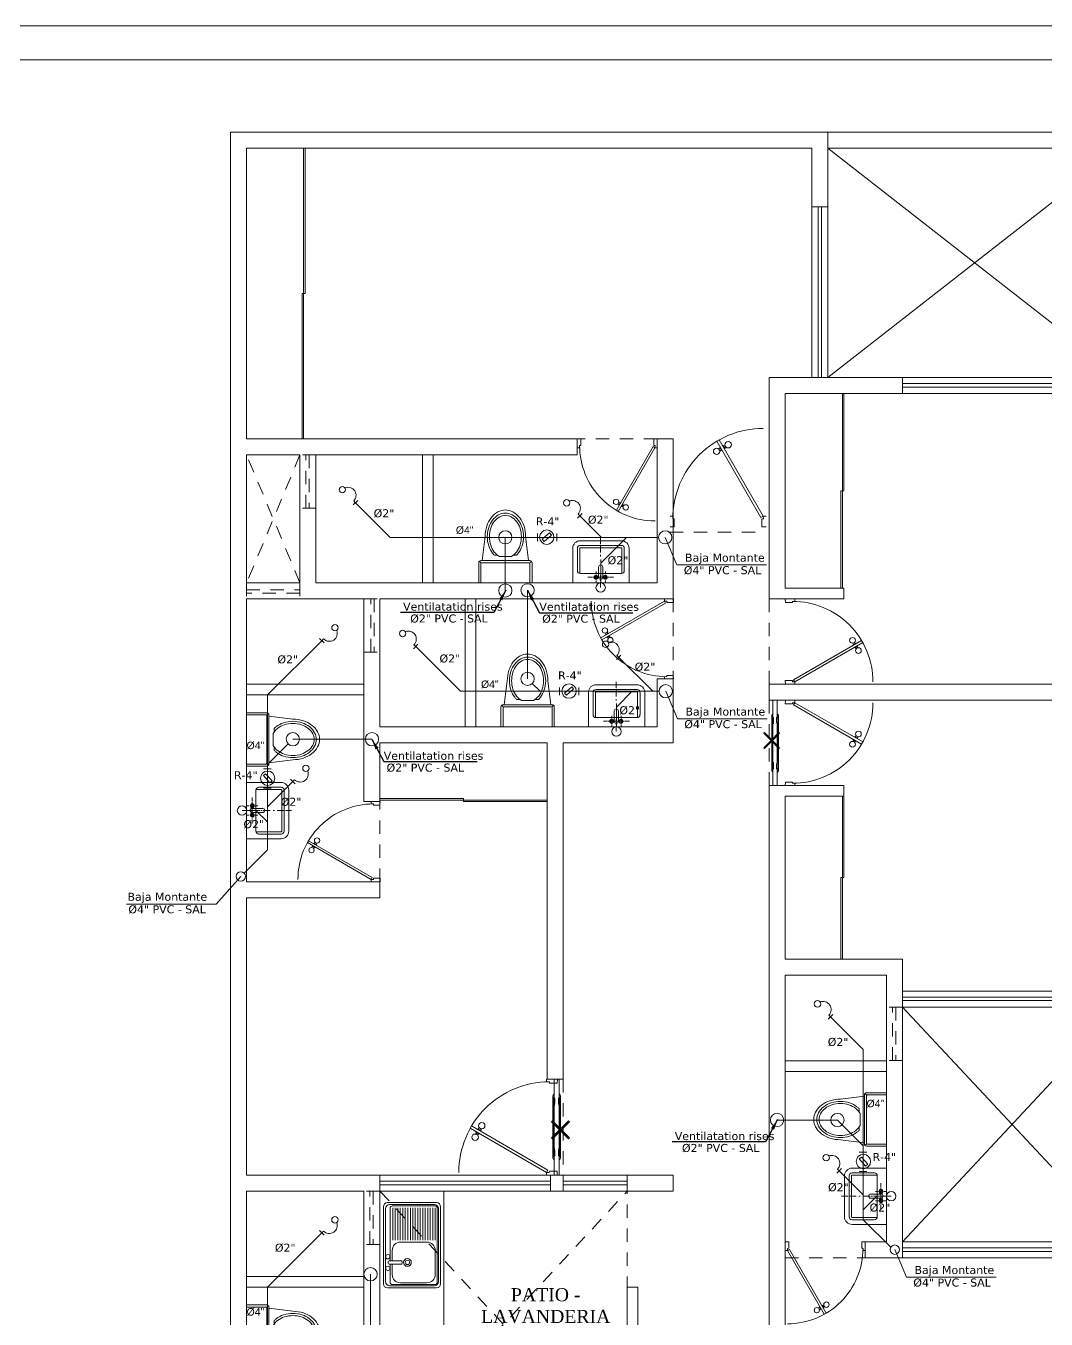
# Model space of a CAD drawing. Header units: millimetres. Extents: x -59 to 123, y 54 to 155.
# Drawn here: x 45.14 to 54.71, y 142.36 to 154.49 of the extents above; entities that cross this region are included whole.
import ezdxf

# ---------------------------------------------------------------- set-up
doc = ezdxf.new("R2010")
doc.units = ezdxf.units.MM
for name, pattern in [('ACAD_ISO04W100', [30.5, 24, -3, 0.5, -3]), ('CONTINUA', [0]), ('DASHDOT', [25.4, 12.7, -6.35, 0, -6.35]), ('DASHDOTX2', [50.8, 25.4, -12.7, 0, -12.7]), ('HIDDEN2', [0.1875, 0.125, -0.0625])]:
    doc.linetypes.add(name, pattern=pattern)
doc.layers.get('0').update_dxf_attribs({"lineweight": 9})
doc.layers.get('Defpoints').update_dxf_attribs({"lineweight": 0})
for name, color, linetype in [('A-PROY', 8, 'HIDDEN2'), ('A-TEX 010', 7, 'Continuous'), ('TEXTO', 2, 'Continuous')]:
    doc.layers.add(name, color=color, linetype=linetype)
for name, color, linetype, lineweight in [('desague', 4, 'Continuous', 60), ('DET-CORTE', 86, 'Continuous', 50), ('HP-Mobiliario', 251, 'Continuous', 0), ('mobiliario', 7, 'Continuous', 0), ('murobajo', 7, 'Continuous', 30), ('MUROS', 7, 'Continuous', 80), ('pluma1', 1, 'Continuous', 9), ('pluma2', 4, 'Continuous', 20), ('pluma3', 13, 'Continuous', 30), ('PUERTAS', 7, 'Continuous', 9), ('SANITARIOS', 7, 'Continuous', 5), ('TUB.AGUA', 7, 'DASHDOTX2', 40), ('VENTANA BAJA', 150, 'Continuous', 20), ('VIDRIO', 7, 'Continuous', 5)]:
    doc.layers.add(name, color=color, linetype=linetype, lineweight=lineweight)
doc.styles.add('120', font='Swis721 LtEx BT Light.ttf', dxfattribs={"height": 0.12})
doc.styles.add('ROMANS', font='ROMANS.SHX', dxfattribs={"width": 1.35, "height": 0.29})
doc.styles.add('style4', font='verdanab.ttf', dxfattribs={"height": 0.1})
doc.styles.add('textcosan', font='verdana.ttf', dxfattribs={"height": 0.1})
doc.dimstyles.new('dimension horizontal', dxfattribs={"dimtxt": 0.08, "dimasz": 0.1, "dimexe": 0.15, "dimexo": 0.3, "dimgap": 0.01, "dimtad": 2, "dimtih": 1, "dimtoh": 1, "dimzin": 1, "dimtxsty": 'style4', "dimblk": 'ARCHTICK', "dimcen": 0.08, "dimadec": 0, "dimazin": 0, "dimtfac": 1, "dimtmove": 0, "dimatfit": 3, "dimfxl": 1, "dimarcsym": 0})

# ---------------------------------------------------------------- blocks, each defined once
blk = doc.blocks.new('CRFDSX')
at = {"layer": 'mobiliario'}
for points in [[(-77.916, 3.047), (-77.916, 3.095), (-77.922, 3.095), (-77.922, 3.256), (-77.881, 3.256), (-77.881, 3.095), (-77.887, 3.095), (-77.887, 3.047)], [(-77.926, 3.095), (-77.922, 3.095), (-77.922, 3.126), (-77.927, 3.126), (-77.927, 3.122)], [(-77.875, 3.122), (-77.875, 3.126), (-77.881, 3.126), (-77.881, 3.095), (-77.877, 3.095), (-77.877, 3.096), (-77.877, 3.097), (-77.877, 3.098), (-77.876, 3.099), (-77.876, 3.1), (-77.875, 3.1), (-77.875, 3.102), (-77.874, 3.102), (-77.873, 3.102)], [(-77.933, 3.114), (-77.933, 2.879), (-77.933, 2.595)], [(-77.929, 3.107), (-77.929, 3.102), (-77.928, 3.102), (-77.927, 3.1), (-77.926, 3.099), (-77.926, 3.098), (-77.926, 3.097), (-77.926, 3.096), (-77.926, 3.095)], [(-77.929, 3.102), (-77.929, 2.879), (-77.929, 2.608)], [(-77.926, 3.095), (-77.926, 2.879), (-77.926, 2.614)], [(-77.922, 3.034), (-77.922, 2.879), (-77.922, 2.675), (-77.922, 2.879), (-77.922, 3.034)], [(-77.918, 3.037), (-77.918, 3.044)], [(-77.883, 3.044), (-77.883, 3.037)], [(-77.881, 3.034), (-77.881, 2.879), (-77.881, 2.675)], [(-77.877, 3.095), (-77.877, 2.879), (-77.877, 2.614)], [(-77.873, 3.102), (-77.873, 3.107)], [(-77.873, 3.102), (-77.873, 2.879), (-77.873, 2.608)], [(-77.87, 3.114), (-77.87, 2.879), (-77.87, 2.595)], [(-78.001, 2.955), (-78.008, 2.947), (-77.926, 2.879), (-78.001, 2.955), (-78.001, 2.955)], [(-78.008, 2.947), (-77.926, 2.879), (-77.94, 2.879), (-78.008, 2.947), (-78.008, 2.947)], [(-77.866, 2.955), (-77.926, 2.879), (-77.94, 2.879), (-77.866, 2.955), (-77.866, 2.955)], [(-77.859, 2.947), (-77.866, 2.955), (-77.926, 2.879), (-77.859, 2.947), (-77.859, 2.947)], [(-77.881, 2.704), (-77.881, 3.006)], [(-77.94, 2.879), (-78.001, 2.805), (-78.008, 2.812), (-77.94, 2.879), (-77.94, 2.879)], [(-77.926, 2.879), (-77.94, 2.879), (-78.001, 2.805), (-77.926, 2.879), (-77.926, 2.879)], [(-77.926, 2.879), (-77.94, 2.879), (-77.859, 2.812), (-77.926, 2.879), (-77.926, 2.879)], [(-77.94, 2.879), (-77.859, 2.812), (-77.866, 2.805), (-77.94, 2.879), (-77.94, 2.879)], [(-77.984, 2.779), (-77.984, 2.779)], [(-77.929, 2.603), (-77.929, 2.608), (-77.928, 2.608), (-77.927, 2.608), (-77.927, 2.609), (-77.926, 2.61), (-77.926, 2.611), (-77.926, 2.612), (-77.926, 2.613), (-77.926, 2.614)], [(-77.926, 2.614), (-77.922, 2.614), (-77.922, 2.583), (-77.927, 2.583), (-77.927, 2.588)], [(-77.887, 2.662), (-77.887, 2.614), (-77.881, 2.614), (-77.881, 2.456), (-77.906, 2.456), (-77.91, 2.456), (-77.922, 2.456), (-77.922, 2.614), (-77.916, 2.614), (-77.916, 2.662)], [(-77.918, 2.664), (-77.918, 2.672)], [(-77.883, 2.672), (-77.883, 2.664)], [(-77.877, 2.614), (-77.881, 2.614), (-77.881, 2.583), (-77.875, 2.583), (-77.875, 2.588)], [(-77.873, 2.603), (-77.873, 2.608), (-77.874, 2.608), (-77.875, 2.608), (-77.876, 2.609), (-77.876, 2.61), (-77.877, 2.611), (-77.877, 2.612), (-77.877, 2.613), (-77.877, 2.614)], [(-77.972, 2.578), (-77.972, 2.578)]]:
    blk.add_lwpolyline(points, dxfattribs=at)
for points in [[(-77.933, 3.116), (-77.934, 3.113), (-77.932, 3.11), (-77.929, 3.108)], [(-77.927, 3.123), (-77.931, 3.122), (-77.933, 3.119), (-77.933, 3.116)], [(-77.922, 3.034), (-77.921, 3.034), (-77.92, 3.036), (-77.92, 3.037)], [(-77.919, 3.045), (-77.918, 3.045), (-77.916, 3.046), (-77.916, 3.048)], [(-77.887, 3.048), (-77.887, 3.046), (-77.885, 3.045), (-77.884, 3.045)], [(-77.884, 3.037), (-77.884, 3.036), (-77.883, 3.034), (-77.882, 3.034)], [(-77.87, 3.116), (-77.87, 3.119), (-77.872, 3.122), (-77.875, 3.122)], [(-77.873, 3.108), (-77.871, 3.11), (-77.869, 3.113), (-77.87, 3.116)], [(-77.929, 2.603), (-77.932, 2.601), (-77.934, 2.598), (-77.933, 2.595)], [(-77.933, 2.595), (-77.933, 2.591), (-77.931, 2.589), (-77.927, 2.588)], [(-77.92, 2.672), (-77.92, 2.674), (-77.921, 2.675), (-77.922, 2.675)], [(-77.916, 2.663), (-77.916, 2.664), (-77.918, 2.665), (-77.919, 2.665)], [(-77.884, 2.665), (-77.885, 2.665), (-77.887, 2.664), (-77.887, 2.663)], [(-77.882, 2.675), (-77.883, 2.675), (-77.884, 2.674), (-77.884, 2.672)], [(-77.875, 2.588), (-77.872, 2.589), (-77.87, 2.591), (-77.87, 2.595)], [(-77.87, 2.595), (-77.869, 2.598), (-77.871, 2.601), (-77.873, 2.603)]]:
    blk.add_open_spline(points, degree=3, dxfattribs=at)
blk = doc.blocks.new('rf67')
at = {"layer": 'PUERTAS', "ltscale": 0.01}
for p, q in [((2984.409, 394.824), (2984.426, 394.825)), ((2984.425, 394.83), (2984.431, 394.83)), ((2984.427, 394.796), (2984.425, 394.83)), ((2984.462, 394.831), (2984.457, 394.831)), ((2984.464, 394.797), (2984.462, 394.831)), ((2984.479, 394.827), (2984.463, 394.826)), ((2984.41, 394.8), (2984.427, 394.801)), ((2984.427, 394.796), (2984.433, 394.796)), ((2984.464, 394.797), (2984.458, 394.797)), ((2984.48, 394.803), (2984.464, 394.802))]:
    blk.add_line(p, q, dxfattribs=at)
at = {"layer": 'PUERTAS', "ltscale": 0.075}
for p, q in [((2984.454, 394.896), (2984.429, 394.895)), ((2984.458, 394.069), (2984.429, 394.895)), ((2984.483, 394.07), (2984.454, 394.896)), ((2983.711, 394.48), (2983.733, 394.468)), ((2983.733, 394.468), (2983.722, 394.445)), ((2983.664, 394.391), (2983.698, 394.374)), ((2983.733, 394.439), (2983.698, 394.374)), ((2983.722, 394.445), (2983.733, 394.439)), ((2984.46, 394.053), (2984.425, 393.987)), ((2984.459, 393.969), (2984.425, 393.987)), ((2984.483, 394.07), (2984.458, 394.069)), ((2984.472, 394.047), (2984.46, 394.053)), ((2984.483, 394.07), (2984.472, 394.047)), ((2984.506, 394.058), (2984.483, 394.07))]:
    blk.add_line(p, q, dxfattribs=at)
at = {"layer": 'PUERTAS', "ltscale": 0.01}
for centre in [(2984.382, 394.812), (2984.507, 394.816)]:
    blk.add_circle(centre, 0.0302, dxfattribs=at)
blk.add_arc((2984.471, 394.048), 0.848, 61.9779, 152.0448, dxfattribs=at)
blk = doc.blocks.new('A$C16406C30')
at = {"layer": 'HP-Mobiliario'}
for p, q in [((0.189, 0.5), (0, 0.5)), ((0.203, 0.494), (0.186, 0.477)), ((0.179, 0.48), (0, 0.48)), ((0.189, 0.03), (0.189, 0.47)), ((0.209, 0.02), (0.209, 0.48)), ((0.209, 0.468), (0.434, 0.44)), ((0.249, 0.194), (0.249, 0.306)), ((0.259, 0.322), (0.259, 0.353)), ((0.259, 0.147), (0.259, 0.178)), ((0, 0.02), (0.179, 0.02)), ((0, 0), (0.189, 0)), ((0.203, 0.006), (0.186, 0.023)), ((0.209, 0.032), (0.434, 0.06))]:
    blk.add_line(p, q, dxfattribs=at)
for points in [[(0.249, 0.306, -0.100268), (0.29, 0.354, -0.08725), (0.353, 0.387, -0.077598), (0.434, 0.4, -0.077598), (0.514, 0.387, -0.08725), (0.577, 0.354, -0.105601), (0.62, 0.303, -0.12364), (0.634, 0.25, -0.12364), (0.62, 0.197, -0.105601), (0.577, 0.146, -0.08725), (0.514, 0.113, -0.077598), (0.434, 0.1, -0.077598)], [(0.259, 0.353, -0.0362), (0.278, 0.37, -0.08725), (0.347, 0.406, -0.077598), (0.434, 0.42, -0.077598), (0.52, 0.406, -0.08725), (0.589, 0.37, -0.105601), (0.638, 0.313, -0.12364), (0.654, 0.25, -0.12364), (0.638, 0.187, -0.105601), (0.589, 0.13, -0.08725), (0.52, 0.094, -0.077598), (0.434, 0.08, -0.077598)], [(0.434, 0.44, -0.076393), (0.532, 0.425, -0.086437), (0.61, 0.384, -0.105872), (0.666, 0.32, -0.125404), (0.684, 0.25, -0.125404), (0.666, 0.18, -0.105872), (0.61, 0.116, -0.086437), (0.532, 0.075, -0.076393), (0.434, 0.06, -0.076393)], [(0.434, 0.1, -0.077598), (0.353, 0.113, -0.08725), (0.29, 0.146, -0.100268), (0.249, 0.194, -0.12364)], [(0.434, 0.08, -0.077598), (0.347, 0.094, -0.08725), (0.278, 0.13, -0.0362), (0.259, 0.147, -0.12364)]]:
    blk.add_lwpolyline(points, format="xyb", dxfattribs=at)
for centre, radius, start, end in [((0.189, 0.48), 0.02, 0, 90), ((0.179, 0.47), 0.01, 0, 90), ((0.179, 0.03), 0.01, 270, 0), ((0.189, 0.02), 0.02, 270, 0)]:
    blk.add_arc(centre, radius, start, end, dxfattribs=at)
blk = doc.blocks.new('LAV-5')
for p, q in [((-0.264, 0), (-0.264, -0.324)), ((0, 0), (-0.264, 0)), ((-0.045, -0.022), (-0.045, 0.001)), ((-0.002, -0.008), (-0.002, 0.043)), ((0.264, 0), (0, 0)), ((0.042, -0.022), (0.042, 0.001)), ((0.264, -0.324), (0.264, 0)), ((-0.22, -0.116), (-0.22, -0.324)), ((-0.198, -0.089), (-0.198, -0.324)), ((-0.192, -0.088), (0.192, -0.088)), ((-0.085, -0.053), (-0.123, -0.053)), ((-0.07, -0.053), (-0.078, -0.053)), ((-0.026, -0.053), (-0.064, -0.053)), ((-0.045, -0.043), (-0.045, -0.031)), ((-0.045, -0.073), (-0.045, -0.043)), ((-0.045, -0.081), (-0.045, -0.106)), ((-0.002, -0.053), (-0.021, -0.053)), ((-0.021, -0.15), (-0.021, -0.053)), ((-0.002, -0.053), (-0.017, -0.053)), ((-0.002, -0.028), (-0.002, -0.02)), ((-0.002, -0.028), (-0.002, -0.02)), ((-0.002, -0.073), (-0.002, -0.041)), ((-0.002, -0.073), (-0.002, -0.041)), ((-0.002, -0.053), (0.018, -0.053)), ((-0.002, -0.053), (0.014, -0.053)), ((-0.001, -0.086), (-0.001, -0.124)), ((0.018, -0.053), (0.018, -0.15)), ((0.023, -0.053), (0.061, -0.053)), ((0.042, -0.043), (0.042, -0.031)), ((0.042, -0.073), (0.042, -0.043)), ((0.042, -0.081), (0.042, -0.106)), ((0.067, -0.053), (0.075, -0.053)), ((0.082, -0.053), (0.12, -0.053)), ((0.198, -0.324), (0.198, -0.089)), ((0.22, -0.324), (0.22, -0.116)), ((-0.001, -0.133), (-0.001, -0.145)), ((-0.001, -0.154), (-0.001, -0.22)), ((-0.192, -0.33), (0.192, -0.33)), ((-0.192, -0.352), (0.192, -0.352)), ((-0.002, -0.249), (-0.002, -0.262)), ((-0.002, -0.286), (-0.002, -0.351)), ((-0.002, -0.329), (-0.002, -0.347)), ((-0.192, -0.396), (0.192, -0.396)), ((-0.002, -0.365), (-0.002, -0.422))]:
    blk.add_line(p, q)
for centre, radius in [((-0.045, -0.053), 0.0188), ((-0.045, -0.053), 0.0137), ((0.042, -0.053), 0.0188), ((0.042, -0.053), 0.0137)]:
    blk.add_circle(centre, radius)
for centre, radius, start, end in [((-0.192, -0.116), 0.0278, 90, 180), ((-0.002, -0.053), 0.0197, 90, 180), ((-0.002, -0.053), 0.0197, 0, 90), ((0.192, -0.116), 0.0278, 0, 90), ((-0.002, -0.15), 0.0197, 180, 270), ((-0.002, -0.15), 0.0197, 270, 0), ((-0.192, -0.324), 0.0718, 180, 270), ((-0.192, -0.324), 0.0278, 180, 270), ((-0.192, -0.324), 0.00583, 180, 270), ((0.192, -0.324), 0.0718, 270, 0), ((0.192, -0.324), 0.0278, 270, 0), ((0.192, -0.324), 0.00583, 270, 0)]:
    blk.add_arc(centre, radius, start, end)
blk = doc.blocks.new('lavo')
for p, q in [((734.652, 78.217), (734.652, 77.495)), ((734.652, 78.217), (734.652, 77.495)), ((734.672, 78.198), (734.672, 77.515)), ((734.672, 78.198), (734.672, 77.515)), ((734.691, 78.256), (735.15, 78.256)), ((734.691, 78.256), (735.15, 78.256)), ((734.711, 78.237), (735.13, 78.237)), ((734.711, 78.237), (735.13, 78.237)), ((734.716, 78.206), (734.716, 77.71)), ((734.716, 78.206), (734.716, 77.71)), ((734.735, 78.225), (735.138, 78.225)), ((734.735, 78.225), (735.138, 78.225)), ((734.741, 78.206), (734.741, 77.905)), ((734.741, 78.206), (734.741, 77.905)), ((734.764, 78.206), (734.764, 77.905)), ((734.764, 78.206), (734.764, 77.905)), ((734.788, 78.206), (734.788, 77.905)), ((734.788, 78.206), (734.788, 77.905)), ((734.811, 78.206), (734.811, 77.905)), ((734.811, 78.206), (734.811, 77.905)), ((734.834, 78.206), (734.834, 77.905)), ((734.834, 78.206), (734.834, 77.905)), ((734.858, 78.206), (734.858, 77.905)), ((734.858, 78.206), (734.858, 77.905)), ((734.881, 78.206), (734.881, 77.905)), ((734.881, 78.206), (734.881, 77.905)), ((734.905, 78.206), (734.905, 77.905)), ((734.905, 78.206), (734.905, 77.905)), ((734.928, 78.206), (734.928, 77.905)), ((734.928, 78.206), (734.928, 77.905)), ((734.951, 78.206), (734.951, 77.905)), ((734.951, 78.206), (734.951, 77.905)), ((734.975, 78.206), (734.975, 77.905)), ((734.975, 78.206), (734.975, 77.905)), ((734.998, 78.206), (734.998, 77.905)), ((734.998, 78.206), (734.998, 77.905)), ((735.021, 78.206), (735.021, 77.905)), ((735.021, 78.206), (735.021, 77.905)), ((735.045, 78.206), (735.045, 77.905)), ((735.045, 78.206), (735.045, 77.905)), ((735.068, 78.206), (735.068, 77.905)), ((735.068, 78.206), (735.068, 77.905)), ((735.091, 78.206), (735.091, 77.905)), ((735.091, 78.206), (735.091, 77.905)), ((735.115, 78.206), (735.115, 77.905)), ((735.115, 78.206), (735.115, 77.905)), ((735.138, 78.206), (735.138, 77.905)), ((735.138, 78.206), (735.138, 77.905)), ((735.158, 78.206), (735.158, 77.507)), ((735.158, 78.206), (735.158, 77.507)), ((735.169, 78.198), (735.169, 77.515)), ((735.169, 78.198), (735.169, 77.515)), ((735.189, 78.217), (735.189, 77.495)), ((735.189, 78.217), (735.189, 77.495)), ((735.06, 77.886), (734.813, 77.886)), ((735.06, 77.886), (734.813, 77.886)), ((734.697, 77.702), (734.697, 77.688)), ((734.697, 77.702), (734.697, 77.688)), ((734.821, 77.71), (734.705, 77.71)), ((734.821, 77.71), (734.705, 77.71)), ((734.735, 77.808), (734.735, 77.71)), ((734.735, 77.808), (734.735, 77.71)), ((734.829, 77.688), (734.829, 77.702)), ((734.829, 77.688), (734.829, 77.702)), ((735.138, 77.808), (735.138, 77.582)), ((735.138, 77.808), (735.138, 77.582)), ((734.705, 77.68), (734.821, 77.68)), ((734.705, 77.68), (734.821, 77.68)), ((734.716, 77.68), (734.716, 77.507)), ((734.716, 77.68), (734.716, 77.507)), ((734.735, 77.68), (734.735, 77.582)), ((734.735, 77.68), (734.735, 77.582)), ((734.711, 77.476), (735.13, 77.476)), ((734.711, 77.476), (735.13, 77.476)), ((734.735, 77.488), (735.138, 77.488)), ((734.735, 77.488), (735.138, 77.488)), ((735.06, 77.504), (734.813, 77.504)), ((735.06, 77.504), (734.813, 77.504)), ((734.691, 77.456), (735.15, 77.456)), ((734.691, 77.456), (735.15, 77.456))]:
    blk.add_line(p, q)
for centre, radius in [((734.694, 77.749), 0.0202), ((734.694, 77.749), 0.0202), ((734.878, 77.695), 0.0361), ((734.878, 77.695), 0.0361), ((734.878, 77.695), 0.0205), ((734.878, 77.695), 0.0205), ((734.694, 77.64), 0.0202), ((734.694, 77.64), 0.0202)]:
    blk.add_circle(centre, radius)
for centre, radius, start, end in [((734.691, 78.217), 0.0389, 90, 180), ((734.691, 78.217), 0.0389, 90, 180), ((734.711, 78.198), 0.0389, 90, 180), ((734.711, 78.198), 0.0389, 90, 180), ((734.735, 78.206), 0.0195, 90, 180), ((734.735, 78.206), 0.0195, 90, 180), ((735.13, 78.198), 0.0389, 0, 90), ((735.13, 78.198), 0.0389, 0, 90), ((735.138, 78.206), 0.0195, 0, 90), ((735.138, 78.206), 0.0195, 0, 90), ((735.15, 78.217), 0.0389, 0, 90), ((735.15, 78.217), 0.0389, 0, 90), ((734.813, 77.808), 0.0779, 90, 180), ((734.813, 77.808), 0.0779, 90, 180), ((735.06, 77.808), 0.0779, 0, 90), ((735.06, 77.808), 0.0779, 0, 90), ((734.705, 77.702), 0.00779, 90, 180), ((734.705, 77.702), 0.00779, 90, 180), ((734.821, 77.702), 0.00779, 0, 90), ((734.821, 77.702), 0.00779, 0, 90), ((734.705, 77.688), 0.00779, 180, 270), ((734.705, 77.688), 0.00779, 180, 270), ((734.813, 77.582), 0.0779, 180, 270), ((734.813, 77.582), 0.0779, 180, 270), ((734.821, 77.688), 0.00779, 270, 360), ((734.821, 77.688), 0.00779, 270, 360), ((735.06, 77.582), 0.0779, 270, 0), ((735.06, 77.582), 0.0779, 270, 0), ((734.691, 77.495), 0.0389, 180, 270), ((734.691, 77.495), 0.0389, 180, 270), ((734.711, 77.515), 0.0389, 180, 270), ((734.711, 77.515), 0.0389, 180, 270), ((734.735, 77.507), 0.0195, 180, 270), ((734.735, 77.507), 0.0195, 180, 270), ((735.13, 77.515), 0.0389, 270, 0), ((735.13, 77.515), 0.0389, 270, 0), ((735.138, 77.507), 0.0195, 270, 0), ((735.138, 77.507), 0.0195, 270, 0), ((735.15, 77.495), 0.0389, 270, 0), ((735.15, 77.495), 0.0389, 270, 0)]:
    blk.add_arc(centre, radius, start, end)
blk = doc.blocks.new('A$C767E48EC')
at = {"lineweight": 0}
for p, q in [((1.8, 15.975), (1.8, 14.775)), ((1.9, 15.975), (1.9, 14.775)), ((2.2, 13.425), (2.2, 14.625)), ((2.3, 13.425), (2.3, 14.625)), ((0.15, 13.825), (1.25, 13.825)), ((0.15, 13.725), (1.25, 13.725)), ((6.15, 10.296), (5.2, 10.296)), ((6.15, 10.196), (5.2, 10.196)), ((0.15, 8.275), (1.25, 8.275)), ((0.15, 8.175), (1.25, 8.175))]:
    blk.add_line(p, q, dxfattribs=at)
at = {"layer": 'A-PROY', "lineweight": 0}
for p, q in [((4, 16.125), (3.25, 16.125)), ((0.65, 14.775), (0.15, 15.975)), ((0.65, 15.975), (0.15, 14.775)), ((0.8, 15.975), (0.65, 15.975)), ((0.8, 15.975), (0.65, 15.975)), ((0.705, 15.475), (0.705, 15.975)), ((0.736, 15.975), (0.736, 15.475)), ((0.8, 15.475), (0.65, 15.475)), ((4.119, 15.25), (5.019, 15.25)), ((0.15, 14.775), (0.15, 14.625)), ((0.15, 14.775), (0.15, 14.625)), ((0.15, 14.711), (0.65, 14.711)), ((0.65, 14.68), (0.15, 14.68)), ((0.65, 14.775), (0.65, 14.625)), ((1.25, 14.625), (1.4, 14.625)), ((1.314, 14.125), (1.314, 14.625)), ((1.345, 14.625), (1.345, 14.125)), ((4.15, 14.625), (4.15, 13.875)), ((5.05, 14.625), (5.05, 13.825)), ((1.25, 14.125), (1.4, 14.125)), ((1.25, 14.125), (1.4, 14.125)), ((5.05, 12.875), (5.05, 13.675)), ((1.4, 11.975), (1.4, 12.875)), ((6.3, 10.8), (6.15, 10.8)), ((6.3, 10.8), (6.15, 10.8)), ((6.205, 10.3), (6.205, 10.8)), ((6.236, 10.8), (6.236, 10.3)), ((6.3, 10.3), (6.15, 10.3)), ((3.119, 10.125), (3.119, 9.225)), ((1.4, 9.075), (1.25, 9.075)), ((1.4, 9.075), (1.25, 9.075)), ((1.305, 8.575), (1.305, 9.075)), ((1.336, 9.075), (1.336, 8.575)), ((1.4, 9.075), (3.719, 6.575)), ((1.4, 6.575), (3.719, 9.075)), ((3.719, 6.575), (3.719, 9.075)), ((1.4, 8.575), (1.25, 8.575)), ((5.2, 8.45), (5.95, 8.45))]:
    blk.add_line(p, q, dxfattribs=at)
blk.add_lwpolyline([(0.15, 14.775), (0.65, 14.775), (0.65, 15.975), (0.15, 15.975), (0.15, 15.3)], dxfattribs=at)
at = {"layer": 'HP-Mobiliario', "lineweight": 0}
blk.add_line((0.75, 16.125), (0.15, 16.125), dxfattribs=at)
at = {"layer": 'mobiliario', "lineweight": 0, "ltscale": 0.3}
for p, q in [((5.6, 18.85), (8.35, 16.7)), ((8.35, 18.85), (5.6, 16.7)), ((6.3, 8.6), (8.35, 10.8)), ((6.3, 10.8), (8.35, 8.6)), ((2, 6.575), (2, 9.075))]:
    blk.add_line(p, q, dxfattribs=at)
at = {"layer": 'murobajo', "lineweight": 0}
for p, q in [((5.6, 19), (8.5, 19)), ((8.35, 18.85), (5.6, 18.85)), ((5.45, 16.7), (5.45, 18.3)), ((5.6, 16.7), (5.6, 18.3)), ((6.3, 16.7), (7.9, 16.7)), ((6.3, 16.55), (7.9, 16.55)), ((6.3, 10.95), (7.9, 10.95)), ((6.3, 10.8), (7.9, 10.8)), ((1.4, 9.225), (3, 9.225)), ((3.119, 9.225), (3.719, 9.225)), ((1.4, 9.075), (3, 9.075)), ((3.119, 9.075), (3.719, 9.075)), ((6.3, 8.6), (7.9, 8.6)), ((6.3, 8.45), (7.9, 8.45)), ((3.819, 8.175), (3.719, 8.175)), ((3.719, 8.175), (3.719, 6.575)), ((3.819, 6.575), (3.819, 8.175))]:
    blk.add_line(p, q, dxfattribs=at)
at = {"layer": 'MUROS', "lineweight": 0}
for p, q in [((5.6, 19), (0, 19)), ((0, 19), (0, 3.575)), ((5.6, 18.3), (5.6, 19)), ((5.45, 18.85), (0.15, 18.85)), ((0.15, 18.85), (0.15, 16.125)), ((5.45, 18.3), (5.45, 18.85)), ((5.45, 18.3), (5.6, 18.3)), ((5.05, 16.7), (5.05, 14.625)), ((5.05, 16.7), (6.3, 16.7)), ((5.05, 16.7), (5.05, 14.625)), ((6.3, 16.7), (6.3, 16.55)), ((5.2, 16.55), (5.2, 14.725)), ((5.2, 16.55), (6.3, 16.55)), ((0.15, 16.125), (3.25, 16.125)), ((3.25, 16.125), (3.25, 15.975)), ((4, 16.125), (4.15, 16.125)), ((4, 16.125), (4, 14.775)), ((4.15, 16.125), (4.15, 14.625)), ((0.15, 15.975), (0.15, 15.5)), ((0.15, 15.975), (0.65, 15.975)), ((0.8, 15.975), (3.25, 15.975)), ((0.8, 14.775), (4, 14.775)), ((0.15, 14.625), (1.25, 14.625)), ((1.4, 14.625), (4.15, 14.625)), ((1.4, 13.425), (1.4, 14.625)), ((4, 13.875), (4, 13.425)), ((5.05, 13.825), (5.05, 13.675)), ((1.4, 13.425), (4, 13.425)), ((1.4, 13.275), (2.969, 13.275)), ((1.4, 12.725), (1.4, 13.275)), ((2.969, 13.275), (2.969, 10.125)), ((3.119, 13.275), (3.119, 10.125)), ((5.05, 12.875), (5.05, 6.35)), ((5.05, 12.875), (5.75, 12.875)), ((5.2, 12.775), (5.2, 11.25)), ((1.25, 12.725), (1.4, 12.725)), ((0.15, 11.975), (1.4, 11.975)), ((0.15, 11.825), (1.4, 11.825)), ((6.3, 11.25), (5.2, 11.25)), ((6.3, 11.25), (5.65, 11.25)), ((5.2, 11.1), (5.2, 6.35)), ((5.2, 11.1), (6.15, 11.1)), ((1.4, 6.575), (1.4, 9.225)), ((4.15, 9.225), (4.15, 9.075)), ((0.15, 9.075), (1.25, 9.075))]:
    blk.add_line(p, q, dxfattribs=at)
at = {"layer": 'MUROS', "linetype": 'CONTINUA', "lineweight": 0}
for p, q in [((0.15, 15.975), (0.15, 14.775)), ((0.65, 15.975), (0.65, 14.775)), ((0.8, 15.975), (0.8, 14.775)), ((0.65, 14.775), (0.15, 14.775)), ((5.75, 14.725), (5.2, 14.725)), ((5.75, 14.625), (5.75, 14.725)), ((0.15, 14.625), (0.15, 11.975)), ((1.25, 12.725), (1.25, 14.625)), ((5.05, 14.625), (5.75, 14.625)), ((4.15, 13.875), (4, 13.875)), ((4.15, 13.875), (4.15, 13.275)), ((5.05, 13.825), (8.35, 13.825)), ((5.05, 13.675), (8.35, 13.675)), ((3.119, 13.275), (4.15, 13.275)), ((5.75, 12.875), (5.75, 12.775)), ((5.75, 12.775), (5.2, 12.775)), ((1.4, 11.975), (1.4, 11.825)), ((0.15, 11.825), (0.15, 9.225)), ((6.3, 11.25), (6.3, 8.45)), ((6.15, 11.1), (6.15, 8.6)), ((3.119, 10.125), (2.969, 10.125)), ((1.4, 9.225), (0.15, 9.225)), ((3.119, 9.225), (3, 9.225)), ((3, 9.075), (3, 9.225)), ((3.119, 9.225), (3.119, 9.075)), ((4.15, 9.225), (3.719, 9.225)), ((3.719, 9.225), (3.719, 9.075)), ((1.25, 9.075), (0.15, 9.075)), ((0.15, 9.075), (0.15, 6.575)), ((0.15, 9.075), (0.15, 6.575)), ((1.25, 6.425), (1.25, 9.075)), ((3.119, 9.075), (3, 9.075)), ((4.15, 9.075), (3.719, 9.075)), ((6.15, 8.6), (5.95, 8.6)), ((5.95, 8.6), (5.95, 8.45)), ((6.3, 8.45), (5.95, 8.45))]:
    blk.add_line(p, q, dxfattribs=at)
at = {"layer": 'VENTANA BAJA', "lineweight": 0}
for p, q in [((5.507, 16.7), (5.507, 18.3)), ((5.54, 16.7), (5.54, 18.3)), ((6.3, 16.643), (7.9, 16.643)), ((6.3, 16.61), (7.9, 16.61)), ((6.3, 10.893), (7.9, 10.893)), ((6.3, 10.86), (7.9, 10.86)), ((1.4, 9.168), (3, 9.168)), ((1.4, 9.135), (3, 9.135)), ((3.119, 9.168), (3.719, 9.168)), ((3.119, 9.135), (3.719, 9.135)), ((6.3, 8.543), (7.9, 8.543)), ((6.3, 8.51), (7.9, 8.51))]:
    blk.add_line(p, q, dxfattribs=at)
at = {"layer": 'VIDRIO', "lineweight": 0}
for p, q in [((0.685, 18.85), (0.685, 16.125)), ((0.7, 17.488), (0.7, 18.85)), ((0.685, 17.488), (0.67, 17.488)), ((0.67, 16.125), (0.67, 17.488)), ((0.7, 17.488), (0.685, 17.488)), ((5.735, 16.55), (5.735, 14.725)), ((5.75, 15.638), (5.75, 16.55)), ((5.735, 15.638), (5.72, 15.638)), ((5.72, 14.725), (5.72, 15.638)), ((5.75, 15.638), (5.735, 15.638)), ((1.4, 12.755), (2.184, 12.755)), ((2.969, 12.74), (1.4, 12.74)), ((2.184, 12.74), (2.184, 12.755)), ((2.184, 12.725), (2.184, 12.74)), ((5.735, 12.775), (5.735, 11.25)), ((5.75, 12.013), (5.75, 12.775)), ((2.184, 12.725), (2.969, 12.725)), ((5.735, 12.013), (5.72, 12.013)), ((5.72, 11.25), (5.72, 12.013)), ((5.75, 12.013), (5.735, 12.013))]:
    blk.add_line(p, q, dxfattribs=at)
at = {"lineweight": 0}
blk.add_blockref('CRFDSX', (83.006, 10.419), dxfattribs=at)
at = {"lineweight": 0, "xscale": 1.124999999999943, "yscale": 1.124999999999943, "zscale": 1.124999999999943, "rotation": 180}
blk.add_blockref('CRFDSX', (-84.582, 12.888), dxfattribs=at)
at = {"layer": 'HP-Mobiliario', "lineweight": 0}
for p, rotation in [((2.826, 14.775), 90), ((6.15, 9.996), 180)]:
    blk.add_blockref('A$C16406C30', p, dxfattribs=dict(at, rotation=rotation))
at = {"layer": 'HP-Mobiliario', "lineweight": 0, "xscale": -1}
for p, rotation in [((2.534, 13.425), 270), ((0.15, 13.558), 180), ((0.15, 8.008), 180)]:
    blk.add_blockref('A$C16406C30', p, dxfattribs=dict(at, rotation=rotation))
at = {"layer": 'HP-Mobiliario', "lineweight": 0}
blk.add_blockref('lavo', (-733.22, -69.289), dxfattribs=at)
at = {"layer": 'PUERTAS', "lineweight": 0}
for p, xscale, yscale, zscale, rotation in [((-2038.586, 1472.505), -0.8333333333377142, 0.8333333333377142, 0.8333333333377142, 152.0308016876202), ((1460.53, -2027.961), 0.8333333333377142, 0.8333333333377142, 0.8333333333377142, 117.9691983123798), ((-1548.271, 2192.584), 0.8888888888884962, 0.8888888888884962, 0.8888888888884962, 297.9691983123797), ((-1548.271, -2165.084), -0.8888888888884962, 0.8888888888884962, 0.8888888888884962, 242.0308016876203), ((1457.78, 2054.561), -0.8333333333377143, 0.8333333333377143, 0.8333333333377143, 62.03080168762018), ((2047.786, 1464.98), 0.8333333333377142, 0.8333333333377142, 0.8333333333377142, 207.9691983123798)]:
    blk.add_blockref('rf67', p, dxfattribs=dict(at, xscale=xscale, yscale=yscale, zscale=zscale, rotation=rotation))
at = {"layer": 'PUERTAS', "lineweight": 0, "rotation": 27.96919831237964}
blk.add_blockref('rf67', (-2446.084, -1732.355), dxfattribs=at)
at = {"layer": 'PUERTAS', "lineweight": 0, "xscale": -1, "rotation": 62.03080168762018}
blk.add_blockref('rf67', (1750.718, 2460.328), dxfattribs=at)
at = {"layer": 'SANITARIOS', "linetype": 'Continuous', "lineweight": 0, "xscale": -1}
for p, rotation in [((3.471, 14.775), 180), ((3.618, 13.425), 180), ((0.15, 12.641), 90)]:
    blk.add_blockref('LAV-5', p, dxfattribs=dict(at, rotation=rotation))
at = {"layer": 'SANITARIOS', "linetype": 'Continuous', "lineweight": 0, "rotation": 270}
blk.add_blockref('LAV-5', (6.15, 9.026), dxfattribs=at)
at = {"layer": 'A-TEX 010', "lineweight": 0, "insert": (2.954, 8.165), "char_height": 0.1224, "attachment_point": 2, "style": 'ROMANS'}
blk.add_mtext('{\\fTimes New Roman|b0|i0|c0|p18;PATIO - \\PLAVANDERIA}', dxfattribs=at)
blk = doc.blocks.new('DSUMI')
at = {"layer": 'pluma1'}
for p, q in [((0, 0.03), (0, -0.03)), ((0.023, 0), (0, 0))]:
    blk.add_line(p, q, dxfattribs=at)
blk.add_circle((0.173, 0), 0.03, dxfattribs=at)
blk.add_arc((0.098, 0), 0.075, 180, 336.9261, dxfattribs=at)
blk = doc.blocks.new('A$C4F4652E4')
at = {"layer": 'pluma1'}
for p, q in [((0, 0.03), (0, 0.102)), ((0.181, 0.03), (0.181, 0.102))]:
    blk.add_line(p, q, dxfattribs=at)
at = {"layer": 'pluma1', "ltscale": 0.01}
blk.add_circle((0.088, 0.068), 0.0675, dxfattribs=at)
at = {"layer": 'pluma2', "ltscale": 0.01}
blk.add_lwpolyline([(0.046, 0.049), (0.113, 0.109), (0.131, 0.088), (0.063, 0.029)], close=True, dxfattribs=at)
blk = doc.blocks.new('_ArchTick')
at = {"color": 0, "linetype": 'ByBlock', "const_width": 0.15}
blk.add_lwpolyline([(-0.5, -0.5), (0.5, 0.5)], dxfattribs=at)

msp = doc.modelspace()

# ---------------------------------------------------------------- linework, layer by layer
at = {"layer": 'Defpoints', "lineweight": 5, "ltscale": 0.5}
msp.add_lwpolyline([(34.5836, 124.7036), (78.8336, 124.7036), (78.8336, 154.4862), (34.5836, 154.4862)], close=True, dxfattribs=at)
at = {"layer": 'desague', "linetype": 'CONTINUA', "lineweight": 5, "ltscale": 0.01}
for p, q in [((48.2324, 150.0165), (48.558, 149.692)), ((50.3356, 149.8934), (50.5378, 149.692)), ((50.5319, 149.4515), (50.7733, 149.692)), ((47.4079, 148.2146), (47.9182, 148.723)), ((48.7976, 148.6686), (49.2186, 148.2492)), ((50.7002, 148.5679), (51.0201, 148.2492)), ((49.8905, 148.3226), (49.9641, 148.2492)), ((50.6791, 148.1015), (50.8273, 148.2492)), ((47.4079, 147.5624), (47.602, 147.7558)), ((47.4079, 147.1672), (47.646, 147.4044)), ((47.3003, 147.1313), (47.4079, 147.024)), ((47.1883, 146.5446), (47.4079, 146.7635)), ((52.6862, 145.1974), (52.9925, 144.8922)), ((52.7509, 144.2308), (52.9925, 143.99)), ((52.7676, 143.7548), (52.9925, 143.5307)), ((52.9925, 143.3902), (53.1191, 143.5164)), ((52.9925, 143.2951), (53.2506, 143.0379)), ((47.4079, 142.6646), (47.9182, 143.173))]:
    msp.add_line(p, q, dxfattribs=at)
at = {"layer": 'desague', "linetype": 'CONTINUA', "lineweight": 5}
for p, q in [((48.558, 149.692), (51.0749, 149.692)), ((49.6377, 149.692), (49.6377, 149.1937)), ((50.5316, 149.2656), (50.5319, 149.4515)), ((49.8464, 148.3664), (49.8464, 149.1958)), ((47.4079, 148.2146), (47.4079, 146.7635)), ((51.0794, 148.2492), (49.2186, 148.2492)), ((50.6788, 147.9156), (50.6791, 148.1015)), ((47.646, 147.7997), (48.3879, 147.7997)), ((47.2133, 147.1316), (47.2986, 147.1313)), ((52.9925, 144.8922), (52.9925, 143.2951)), ((52.1851, 144.2308), (52.7509, 144.2308)), ((53.1191, 143.5164), (53.2114, 143.5167)), ((48.3745, 142.7847), (48.3745, 141.5062)), ((47.4079, 142.6646), (47.4079, 141.2135))]:
    msp.add_line(p, q, dxfattribs=at)
at = {"layer": 'DET-CORTE', "lineweight": 5, "ltscale": 0.5}
msp.add_lwpolyline([(34.9016, 125.0215), (78.5157, 125.0215), (78.5157, 154.1682), (34.9016, 154.1682)], close=True, dxfattribs=at)
at = {"layer": 'pluma3', "lineweight": 5, "ltscale": 0.01}
for centre, radius in [((49.6377, 149.692), 0.0621), ((51.137, 149.692), 0.0621), ((49.6377, 149.1937), 0.0621), ((49.8464, 149.1958), 0.0621), ((50.5315, 149.2216), 0.044), ((49.8464, 148.3664), 0.0621), ((51.1415, 148.2492), 0.0621), ((50.6787, 147.8716), 0.044), ((47.646, 147.7997), 0.0621), ((48.3879, 147.7997), 0.0621), ((47.1694, 147.1316), 0.044), ((47.1572, 146.5136), 0.044), ((52.1851, 144.2308), 0.0621), ((52.7509, 144.2308), 0.0621), ((53.2553, 143.5168), 0.044), ((53.2884, 143.0155), 0.044), ((48.3745, 142.7847), 0.0621)]:
    msp.add_circle(centre, radius, dxfattribs=at)
at = {"layer": 'TEXTO', "lineweight": 5}
for p, q in [((51.2467, 149.4335), (51.137, 149.692)), ((52.0874, 149.4335), (51.2467, 149.4335)), ((51.2513, 147.9907), (51.1415, 148.2492)), ((52.0919, 147.9907), (51.2513, 147.9907)), ((46.9271, 146.2551), (47.1572, 146.5136)), ((46.0865, 146.2551), (46.9271, 146.2551)), ((53.3981, 142.757), (53.2884, 143.0155)), ((54.2388, 142.757), (53.3981, 142.757))]:
    msp.add_line(p, q, dxfattribs=at)

# ---------------------------------------------------------------- block references
at = {"layer": 'desague', "linetype": 'CONTINUA', "lineweight": 5}
for name, p in [('A$C767E48EC', (47.0623, 134.4896)), ('A$C4F4652E4', (49.9382, 149.6256)), ('A$C4F4652E4', (50.147, 148.1829))]:
    msp.add_blockref(name, p, dxfattribs=at)
at = {"layer": 'desague', "linetype": 'CONTINUA', "lineweight": 5, "rotation": 270}
for p in [(47.3416, 147.5225), (52.9261, 143.9298)]:
    msp.add_blockref('A$C4F4652E4', p, dxfattribs=at)
at = {"layer": 'TUB.AGUA', "linetype": 'ACAD_ISO04W100', "lineweight": 5, "ltscale": 0.02}
for p, rotation in [((48.2325, 150.0167), 135), ((50.3356, 149.8934), 135.100396853699), ((47.9182, 148.723), 44.99999999999996), ((48.7978, 148.6688), 135), ((50.7002, 148.5679), 135.100396853699), ((47.646, 147.4044), 44.99999999999996), ((52.6864, 145.1976), 135), ((52.7678, 143.755), 135), ((47.9182, 143.173), 44.99999999999996)]:
    msp.add_blockref('DSUMI', p, dxfattribs=dict(at, rotation=rotation))

# ---------------------------------------------------------------- texts
at = {"layer": 'TEXTO', "lineweight": 5, "style": 'textcosan'}
for s, p in [('Ø2"', (48.4034, 149.8802)), (' R-4"', (49.8904, 149.8034)), ('Ø2"', (50.4115, 149.8201)), ('Ø2"', (50.5963, 149.4399)), ('Baja Montante', (51.3219, 149.4639)), ('Ø4" PVC - SAL', (51.3109, 149.3465)), ('Ventilatation rises', (48.679, 149.0054)), ('Ventilatation rises', (49.9566, 149.0034)), ('Ø2" PVC - SAL', (48.746, 148.8942)), ('Ø2" PVC - SAL', (49.9832, 148.8923)), ('Ø2"', (47.5012, 148.5111)), ('Ø2"', (49.0207, 148.5195)), ('Ø2"', (50.8502, 148.442)), (' R-4"', (50.0992, 148.3606)), ('Ø2"', (50.7069, 148.0341)), ('Baja Montante', (51.3264, 148.0211)), ('Ø4" PVC - SAL', (51.3155, 147.9037)), ('Ventilatation rises', (48.498, 147.6073)), ('Ø2" PVC - SAL', (48.5246, 147.4962)), (' R-4"', (47.0611, 147.4253)), ('Ø2"', (47.5321, 147.1761)), ('Ø2"', (47.1832, 146.9663)), ('Baja Montante', (46.0957, 146.2855)), ('Ø4" PVC - SAL', (46.1041, 146.1681)), ('Ø2"', (52.6601, 144.9252)), ('Ventilatation rises', (51.2264, 144.0425)), ('Ø2" PVC - SAL', (51.2934, 143.9313)), (' R-4"', (53.0468, 143.8469)), ('Ø2"', (52.663, 143.5634)), ('Ø2"', (53.0524, 143.3727)), ('Ø2"', (47.4775, 142.9967)), ('Baja Montante', (53.4733, 142.7874)), ('Ø4" PVC - SAL', (53.4624, 142.67))]:
    msp.add_text(s, height=0.075, dxfattribs=at).set_placement(p)
at = {"layer": 'TEXTO', "linetype": 'DASHDOT', "lineweight": 5, "style": '120'}
for p in [(49.1742, 149.7251), (49.4099, 148.2805), (47.2123, 147.7069), (53.0238, 144.3504), (47.2123, 142.3976)]:
    msp.add_text('Ø4"', height=0.07, dxfattribs=at).set_placement(p)

# ---------------------------------------------------------------- leaders
at = {"layer": 'TEXTO', "lineweight": 5}
for points in [[(49.6423, 149.1975), (49.5292, 148.9878), (48.6558, 148.9878)], [(49.8458, 149.1955), (49.9589, 148.9858), (50.8323, 148.9858)], [(48.3872, 147.7994), (48.5003, 147.5897), (49.3737, 147.5897)], [(52.1898, 144.2346), (52.0767, 144.0249), (51.2032, 144.0249)]]:
    msp.add_leader(points, dimstyle='dimension horizontal', dxfattribs=at)

doc.saveas('drawing.dxf')
